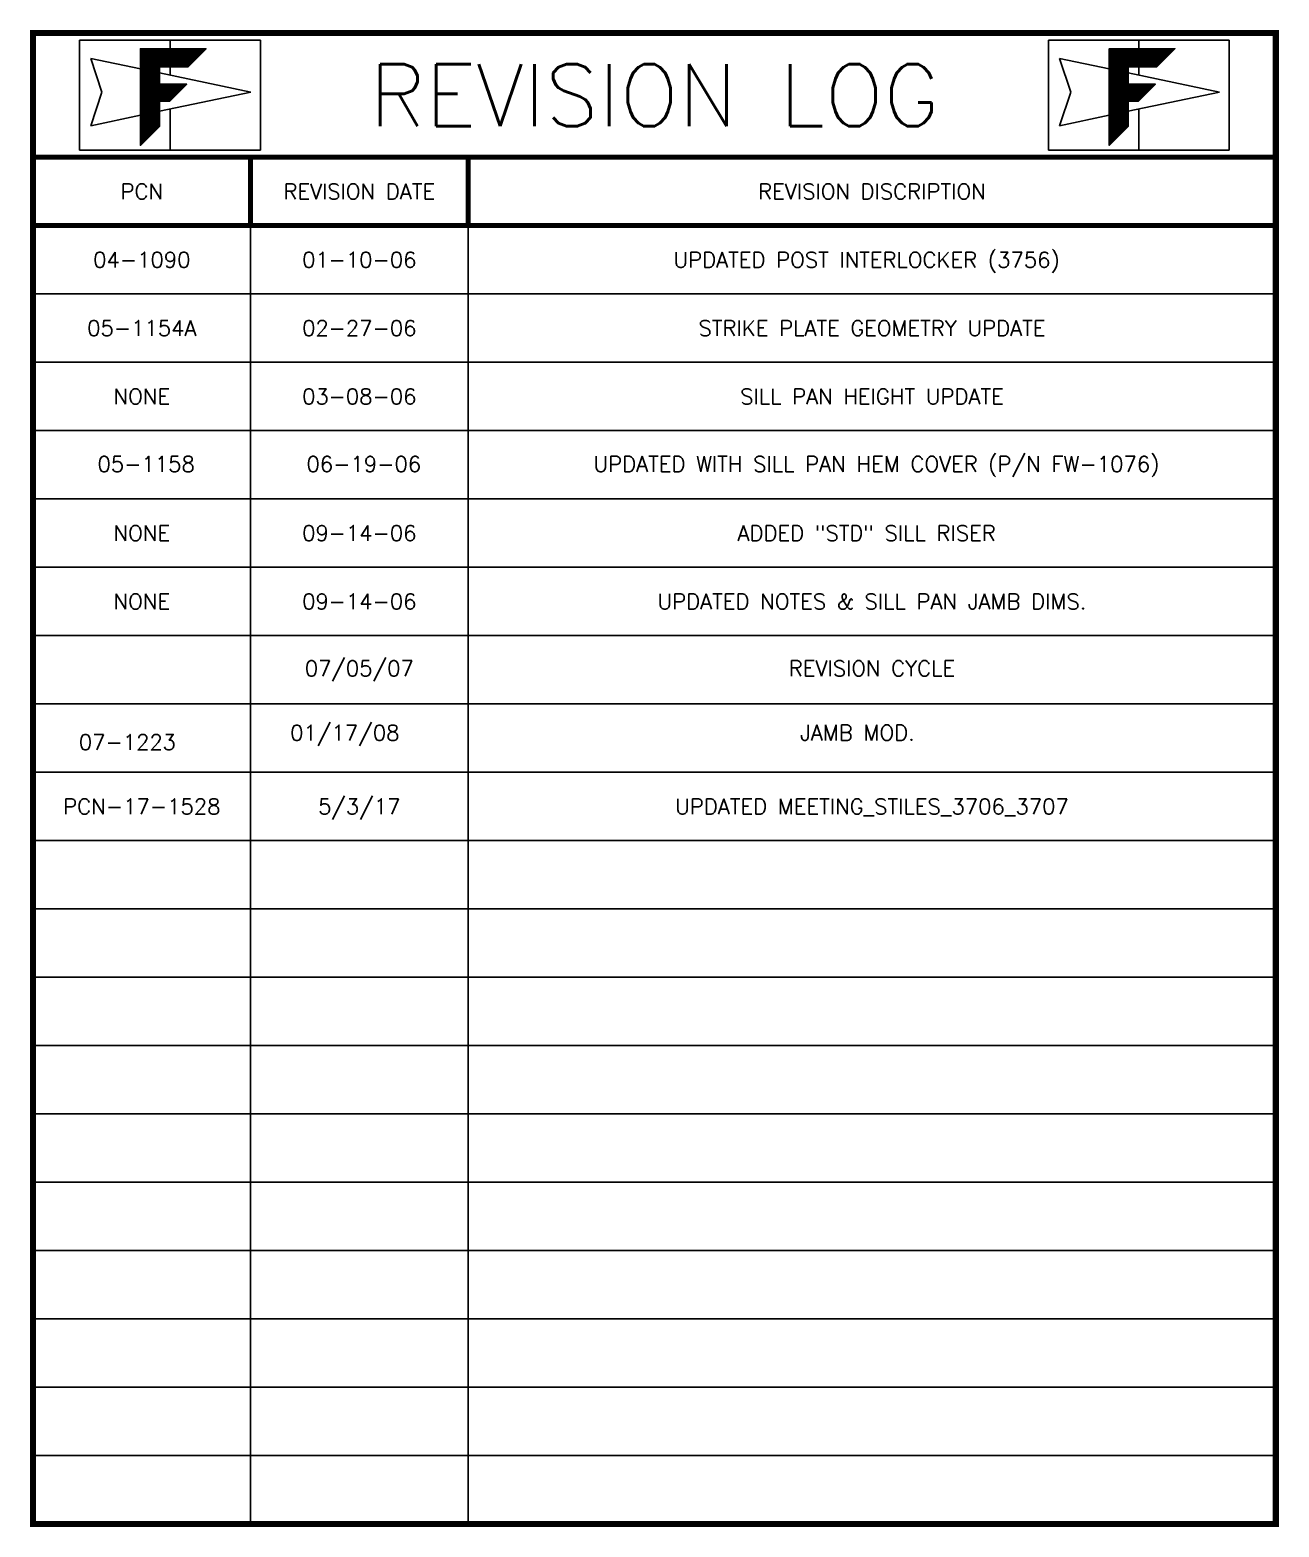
# Model space of a CAD drawing. Extents: x -91 to 134, y -79 to 25.
# Drawn here: x 16.89 to 36.99, y 0.55 to 24.65 of the extents above; entities that cross this region are included whole.
import ezdxf
from ezdxf.enums import TextEntityAlignment as Align

# ---------------------------------------------------------------- set-up
doc = ezdxf.new("R2010")
doc.units = 0
doc.header["$LTSCALE"] = 0.25
doc.header["$MEASUREMENT"] = 0
doc.layers.get('0').update_dxf_attribs({"linetype": 'CONTINUOUS'})
doc.layers.add('REVISION LOG', color=7, linetype='CONTINUOUS')
doc.styles.get("Standard").update_dxf_attribs({"font": 'simplex.shx'})

# ---------------------------------------------------------------- blocks, each defined once
blk = doc.blocks.new('*X13')
at = {"color": 0}
for p, q in [((7.2329, 10.2346), (7.4628, 10.4645)), ((7.2329, 10.2452), (7.4522, 10.4645)), ((7.2329, 10.2558), (7.4416, 10.4645)), ((7.2329, 10.2664), (7.431, 10.4645)), ((7.2329, 10.277), (7.4204, 10.4645)), ((7.2329, 10.2876), (7.4098, 10.4645)), ((7.2329, 10.2982), (7.3992, 10.4645)), ((7.2329, 10.3089), (7.3886, 10.4645)), ((7.2329, 10.3195), (7.378, 10.4645)), ((7.2329, 10.3301), (7.3674, 10.4645)), ((7.2329, 10.3407), (7.3568, 10.4645)), ((7.2329, 10.3513), (7.3462, 10.4645)), ((7.2329, 10.3619), (7.3356, 10.4645)), ((7.2329, 10.3725), (7.325, 10.4645)), ((7.2329, 10.3831), (7.3143, 10.4645)), ((7.2329, 10.3937), (7.3037, 10.4645)), ((7.2329, 10.4043), (7.2931, 10.4645)), ((7.2329, 10.4149), (7.2825, 10.4645)), ((7.2329, 10.4255), (7.2719, 10.4645)), ((7.2329, 10.4361), (7.2613, 10.4645)), ((7.2329, 10.4467), (7.2507, 10.4645)), ((7.2329, 10.4573), (7.2401, 10.4645)), ((7.3549, 10.3369), (7.2329, 10.4589)), ((7.3549, 10.3263), (7.2329, 10.4483)), ((7.3549, 10.3157), (7.2329, 10.4377)), ((7.3549, 10.3051), (7.2329, 10.4271)), ((7.3549, 10.2945), (7.2329, 10.4164)), ((7.3549, 10.3475), (7.2379, 10.4645)), ((7.3646, 10.3484), (7.2485, 10.4645)), ((7.3752, 10.3484), (7.2591, 10.4645)), ((7.3858, 10.3484), (7.2697, 10.4645)), ((7.3965, 10.3484), (7.2803, 10.4645)), ((7.4071, 10.3484), (7.2909, 10.4645)), ((7.4177, 10.3484), (7.3015, 10.4645)), ((7.4283, 10.3484), (7.3122, 10.4645)), ((7.4389, 10.3484), (7.3228, 10.4645)), ((7.4495, 10.3484), (7.3334, 10.4645)), ((7.4601, 10.3484), (7.344, 10.4645)), ((7.4707, 10.3484), (7.3546, 10.4645)), ((7.3573, 10.3484), (7.4734, 10.4645)), ((7.4813, 10.3484), (7.3652, 10.4645)), ((7.3679, 10.3484), (7.4841, 10.4645)), ((7.4919, 10.3484), (7.3758, 10.4645)), ((7.3785, 10.3484), (7.4947, 10.4645)), ((7.5025, 10.3484), (7.3864, 10.4645)), ((7.3892, 10.3484), (7.5053, 10.4645)), ((7.5131, 10.3484), (7.397, 10.4645)), ((7.3998, 10.3484), (7.5159, 10.4645)), ((7.5237, 10.3484), (7.4076, 10.4645)), ((7.4104, 10.3484), (7.5265, 10.4645)), ((7.5343, 10.3484), (7.4182, 10.4645)), ((7.421, 10.3484), (7.5371, 10.4645)), ((7.5422, 10.3511), (7.4288, 10.4645)), ((7.4316, 10.3484), (7.5477, 10.4645)), ((7.5476, 10.3564), (7.4394, 10.4645)), ((7.4422, 10.3484), (7.5583, 10.4645)), ((7.5529, 10.3617), (7.45, 10.4645)), ((7.4528, 10.3484), (7.5689, 10.4645)), ((7.5582, 10.367), (7.4606, 10.4645)), ((7.4634, 10.3484), (7.5795, 10.4645)), ((7.5635, 10.3723), (7.4713, 10.4645)), ((7.474, 10.3484), (7.5901, 10.4645)), ((7.5688, 10.3776), (7.4819, 10.4645)), ((7.4846, 10.3484), (7.6007, 10.4645)), ((7.5741, 10.3829), (7.4925, 10.4645)), ((7.4952, 10.3484), (7.6113, 10.4645)), ((7.5794, 10.3882), (7.5031, 10.4645)), ((7.5058, 10.3484), (7.6219, 10.4645)), ((7.5847, 10.3935), (7.5137, 10.4645)), ((7.5164, 10.3484), (7.6325, 10.4645)), ((7.59, 10.3988), (7.5243, 10.4645)), ((7.527, 10.3484), (7.6432, 10.4645)), ((7.5953, 10.4041), (7.5349, 10.4645)), ((7.5376, 10.3484), (7.6538, 10.4645)), ((7.6006, 10.4094), (7.5455, 10.4645)), ((7.6059, 10.4147), (7.5561, 10.4645)), ((7.6112, 10.42), (7.5667, 10.4645)), ((7.6165, 10.4253), (7.5773, 10.4645)), ((7.6218, 10.4306), (7.5879, 10.4645)), ((7.6271, 10.4359), (7.5985, 10.4645)), ((7.6324, 10.4412), (7.6091, 10.4645)), ((7.6377, 10.4465), (7.6197, 10.4645)), ((7.643, 10.4519), (7.6304, 10.4645)), ((7.6483, 10.4572), (7.641, 10.4645)), ((7.6536, 10.4625), (7.6516, 10.4645)), ((7.3549, 10.2839), (7.2329, 10.4058)), ((7.3549, 10.2733), (7.2329, 10.3952)), ((7.3549, 10.2627), (7.2329, 10.3846)), ((7.3549, 10.2521), (7.2329, 10.374)), ((7.3549, 10.2415), (7.2329, 10.3634)), ((7.4404, 10.1454), (7.2329, 10.3528)), ((7.2329, 10.224), (7.3549, 10.3459)), ((7.4351, 10.1401), (7.2329, 10.3422)), ((7.2329, 10.2134), (7.3549, 10.3353)), ((7.4298, 10.1348), (7.2329, 10.3316)), ((7.2329, 10.2028), (7.3549, 10.3247)), ((7.4245, 10.1295), (7.2329, 10.321)), ((7.2329, 10.1922), (7.3549, 10.3141)), ((7.4159, 10.1274), (7.2329, 10.3104)), ((7.2329, 10.1816), (7.3549, 10.3035)), ((7.4053, 10.1274), (7.2329, 10.2998)), ((7.2329, 10.171), (7.3549, 10.2929)), ((7.3947, 10.1274), (7.2329, 10.2892)), ((7.2329, 10.1604), (7.3549, 10.2823)), ((7.3841, 10.1274), (7.2329, 10.2786)), ((7.2329, 10.1498), (7.3549, 10.2717)), ((7.3735, 10.1274), (7.2329, 10.268)), ((7.2329, 10.1391), (7.3549, 10.2611)), ((7.3629, 10.1274), (7.2329, 10.2574)), ((7.2329, 10.1285), (7.3549, 10.2505)), ((7.3549, 10.1248), (7.2329, 10.2467)), ((7.2329, 10.1179), (7.3549, 10.2399)), ((7.3549, 10.1142), (7.2329, 10.2361)), ((7.2329, 10.0119), (7.4571, 10.236)), ((7.2329, 10.0225), (7.4465, 10.236)), ((7.2329, 10.0331), (7.4359, 10.236)), ((7.2329, 10.0437), (7.4253, 10.236)), ((7.2329, 10.0543), (7.4147, 10.236)), ((7.2329, 10.0649), (7.4041, 10.236)), ((7.2329, 10.0755), (7.3935, 10.236)), ((7.2329, 10.0861), (7.3828, 10.236)), ((7.2329, 10.0967), (7.3722, 10.236)), ((7.2329, 10.1073), (7.3616, 10.236)), ((7.3549, 10.1036), (7.2329, 10.2255)), ((7.3591, 10.1274), (7.4677, 10.236)), ((7.4457, 10.1507), (7.3603, 10.236)), ((7.3697, 10.1274), (7.4783, 10.236)), ((7.451, 10.156), (7.3709, 10.236)), ((7.3803, 10.1274), (7.4889, 10.236)), ((7.4563, 10.1613), (7.3815, 10.236)), ((7.3909, 10.1274), (7.4995, 10.236)), ((7.4616, 10.1666), (7.3921, 10.236)), ((7.4015, 10.1274), (7.5101, 10.236)), ((7.4669, 10.1719), (7.4028, 10.236)), ((7.4121, 10.1274), (7.5207, 10.236)), ((7.4722, 10.1772), (7.4134, 10.236)), ((7.4775, 10.1825), (7.424, 10.236)), ((7.4828, 10.1878), (7.4346, 10.236)), ((7.4881, 10.1931), (7.4452, 10.236)), ((7.4934, 10.1984), (7.4558, 10.236)), ((7.4987, 10.2037), (7.4664, 10.236)), ((7.504, 10.209), (7.477, 10.236)), ((7.5093, 10.2143), (7.4876, 10.236)), ((7.5146, 10.2196), (7.4982, 10.236)), ((7.5199, 10.2249), (7.5088, 10.236)), ((7.5252, 10.2302), (7.5194, 10.236)), ((7.5305, 10.2355), (7.53, 10.236)), ((7.3549, 10.093), (7.2329, 10.2149)), ((7.3549, 10.0824), (7.2329, 10.2043)), ((7.3549, 10.0718), (7.2329, 10.1937)), ((7.3549, 10.0612), (7.2329, 10.1831)), ((7.3549, 10.0506), (7.2329, 10.1725)), ((7.3549, 10.0399), (7.2329, 10.1619)), ((7.3549, 10.0293), (7.2329, 10.1513)), ((7.3549, 10.0187), (7.2329, 10.1407)), ((7.3549, 10.0081), (7.2329, 10.1301)), ((7.2329, 10.0013), (7.3549, 10.1232)), ((7.3549, 9.9975), (7.2329, 10.1195)), ((7.2329, 9.9907), (7.3549, 10.1126)), ((7.3549, 9.9869), (7.2329, 10.1089)), ((7.2329, 9.98), (7.3549, 10.102)), ((7.3549, 9.9763), (7.2329, 10.0983)), ((7.2329, 9.9694), (7.3549, 10.0914)), ((7.3549, 9.9657), (7.2329, 10.0876)), ((7.2329, 9.9588), (7.3549, 10.0808)), ((7.3501, 9.9599), (7.2329, 10.077)), ((7.2329, 9.9482), (7.3549, 10.0702)), ((7.3448, 9.9546), (7.2329, 10.0664)), ((7.2329, 9.9376), (7.3549, 10.0596)), ((7.3395, 9.9493), (7.2329, 10.0558)), ((7.2329, 9.927), (7.3549, 10.049)), ((7.3342, 9.944), (7.2329, 10.0452)), ((7.2329, 9.9164), (7.3549, 10.0383)), ((7.3289, 9.9387), (7.2329, 10.0346)), ((7.2329, 9.9058), (7.3549, 10.0277)), ((7.3236, 9.9334), (7.2329, 10.024)), ((7.2329, 9.8952), (7.3549, 10.0171)), ((7.3183, 9.9281), (7.2329, 10.0134)), ((7.2329, 9.8846), (7.3549, 10.0065)), ((7.313, 9.9228), (7.2329, 10.0028)), ((7.2329, 9.874), (7.3549, 9.9959)), ((7.3077, 9.9175), (7.2329, 9.9922)), ((7.2329, 9.8634), (7.3549, 9.9853)), ((7.3024, 9.9122), (7.2329, 9.9816)), ((7.2329, 9.8528), (7.3549, 9.9747)), ((7.2971, 9.9069), (7.2329, 9.971)), ((7.2918, 9.9015), (7.2329, 9.9604)), ((7.2865, 9.8962), (7.2329, 9.9498)), ((7.2811, 9.8909), (7.2329, 9.9392)), ((7.2758, 9.8856), (7.2329, 9.9285)), ((7.2705, 9.8803), (7.2329, 9.9179)), ((7.2652, 9.875), (7.2329, 9.9073)), ((7.2599, 9.8697), (7.2329, 9.8967)), ((7.2546, 9.8644), (7.2329, 9.8861)), ((7.2493, 9.8591), (7.2329, 9.8755)), ((7.244, 9.8538), (7.2329, 9.8649)), ((7.2387, 9.8485), (7.2329, 9.8543)), ((7.2334, 9.8432), (7.2329, 9.8437))]:
    blk.add_line(p, q, dxfattribs=at)

msp = doc.modelspace()

# ---------------------------------------------------------------- linework, layer by layer
at = {"layer": 'REVISION LOG', "color": 151}
for p, q in [((17.694, 24.483), (20.605, 24.483)), ((17.694, 24.483), (17.694, 22.713)), ((19.15, 24.483), (19.15, 24.345)), ((20.605, 24.483), (20.605, 22.713)), ((33.283, 24.483), (36.194, 24.483)), ((33.283, 24.483), (33.283, 22.713)), ((34.739, 24.483), (34.739, 24.345)), ((36.194, 24.483), (36.194, 22.713)), ((19.15, 24.055), (19.15, 23.921)), ((34.739, 24.055), (34.739, 23.921)), ((19.15, 23.375), (19.15, 22.713)), ((34.739, 23.375), (34.739, 22.713)), ((17.694, 22.713), (20.605, 22.713)), ((33.283, 22.713), (36.194, 22.713))]:
    msp.add_line(p, q, dxfattribs=at)
at = {"layer": 'REVISION LOG', "color": 1}
for p, q in [((18.672, 24.021), (17.873, 24.189)), ((17.873, 24.189), (18.053, 23.648)), ((34.261, 24.021), (33.462, 24.189)), ((33.462, 24.189), (33.642, 23.648)), ((20.446, 23.648), (18.977, 23.957)), ((36.035, 23.648), (34.566, 23.957)), ((18.053, 23.648), (17.873, 23.107)), ((20.446, 23.648), (18.977, 23.339)), ((33.642, 23.648), (33.462, 23.107)), ((36.035, 23.648), (34.566, 23.339)), ((18.672, 23.275), (17.873, 23.107)), ((34.261, 23.275), (33.462, 23.107))]:
    msp.add_line(p, q, dxfattribs=at)
at = {"layer": 'REVISION LOG'}
for p, q in [((23.944, 22.598), (23.944, 0.598)), ((20.444, 21.498), (20.444, 0.598)), ((16.944, 20.398), (36.944, 20.398)), ((16.944, 19.298), (36.944, 19.298)), ((16.944, 18.198), (36.944, 18.198)), ((16.944, 17.098), (36.944, 17.098)), ((16.944, 15.998), (36.944, 15.998)), ((16.944, 14.898), (36.944, 14.898)), ((16.944, 13.798), (36.944, 13.798)), ((16.944, 12.698), (36.944, 12.698)), ((16.944, 11.598), (36.944, 11.598)), ((16.944, 10.498), (36.944, 10.498)), ((16.944, 9.398), (36.944, 9.398)), ((16.944, 8.298), (36.944, 8.298)), ((16.944, 7.198), (36.944, 7.198)), ((16.944, 6.098), (36.944, 6.098)), ((16.944, 4.998), (36.944, 4.998)), ((16.944, 3.898), (36.944, 3.898)), ((16.944, 2.798), (36.944, 2.798)), ((16.944, 1.698), (36.944, 1.698))]:
    msp.add_line(p, q, dxfattribs=at)
at = {"layer": 'REVISION LOG', "const_width": 0.1}
msp.add_lwpolyline([(36.944, 0.598), (36.944, 24.598), (16.944, 24.598), (16.944, 0.598), (36.944, 0.598), (36.944, 0.598)], close=True, dxfattribs=at)
at = {"layer": 'REVISION LOG', "color": 151}
for points in [[(18.977, 23.095), (18.977, 23.502), (19.146, 23.502), (18.977, 23.502), (18.977, 23.095), (18.672, 22.79), (18.672, 24.345), (19.729, 24.345), (19.439, 24.055), (18.977, 24.055), (18.977, 23.774), (19.417, 23.774), (18.977, 23.774), (18.977, 24.055), (19.439, 24.055), (19.729, 24.345), (18.672, 24.345), (18.672, 22.79), (18.977, 23.095), (18.977, 23.502), (19.146, 23.502), (19.417, 23.774), (18.977, 23.774), (18.977, 24.055), (19.439, 24.055), (19.729, 24.345), (18.672, 24.345), (18.672, 22.79)], [(34.566, 23.095), (34.566, 23.502), (34.735, 23.502), (34.566, 23.502), (34.566, 23.095), (34.261, 22.79), (34.261, 24.345), (35.318, 24.345), (35.027, 24.055), (34.566, 24.055), (34.566, 23.774), (35.006, 23.774), (34.566, 23.774), (34.566, 24.055), (35.027, 24.055), (35.318, 24.345), (34.261, 24.345), (34.261, 22.79), (34.566, 23.095), (34.566, 23.502), (34.735, 23.502), (35.006, 23.774), (34.566, 23.774), (34.566, 24.055), (35.027, 24.055), (35.318, 24.345), (34.261, 24.345), (34.261, 22.79)]]:
    msp.add_lwpolyline(points, close=True, dxfattribs=at)
at = {"layer": 'REVISION LOG', "const_width": 0.08}
for points in [[(16.944, 22.598), (36.944, 22.598)], [(20.444, 22.598), (20.444, 21.498)], [(23.944, 22.598), (23.944, 21.498)], [(16.944, 21.498), (36.944, 21.498)]]:
    msp.add_lwpolyline(points, dxfattribs=at)

# ---------------------------------------------------------------- block references
at = {"layer": 'REVISION LOG', "color": 151, "xscale": 2.5, "yscale": 2.5, "zscale": 2.5}
for p in [(0.59, -1.816), (16.179, -1.816)]:
    msp.add_blockref('*X13', p, dxfattribs=at)

# ---------------------------------------------------------------- texts
at = {"layer": 'REVISION LOG'}
for s, height, p in [('REVISION LOG', 1, (26.944, 23.598)), ('PCN', 0.25, (18.694, 22.048)), ('REVISION DATE', 0.25, (22.194, 22.048)), ('REVISION DISCRIPTION', 0.25, (30.444, 22.048)), ('04-1090', 0.25, (18.694, 20.948)), ('01-10-06', 0.25, (22.194, 20.948)), ('UPDATED POST INTERLOCKER (3756) ', 0.25, (30.444, 20.948)), ('05-1154A', 0.25, (18.694, 19.848)), ('02-27-06', 0.25, (22.194, 19.848)), ('STRIKE PLATE GEOMETRY UPDATE', 0.25, (30.444, 19.848)), ('NONE', 0.25, (18.694, 18.748)), ('03-08-06', 0.25, (22.194, 18.748)), ('SILL PAN HEIGHT UPDATE', 0.25, (30.444, 18.748)), ('05-1158', 0.25, (18.766, 17.66)), ('06-19-06', 0.25, (22.266, 17.66)), ('UPDATED WITH SILL PAN HEM COVER (P/N FW-1076)', 0.25, (30.516, 17.66)), ('NONE', 0.25, (18.694, 16.548)), ('09-14-06', 0.25, (22.194, 16.548)), ('ADDED "STD" SILL RISER ', 0.25, (30.444, 16.548)), ('NONE', 0.25, (18.694, 15.448)), ('09-14-06', 0.25, (22.194, 15.448)), ('UPDATED NOTES & SILL PAN JAMB DIMS.', 0.25, (30.444, 15.448)), ('07/05/07', 0.25, (22.194, 14.371)), ('REVISION CYCLE', 0.25, (30.444, 14.371)), ('01/17/08', 0.25, (21.962, 13.333)), ('07-1223', 0.25, (18.462, 13.183)), ('JAMB MOD.', 0.25, (30.212, 13.335)), ('5/3/17', 0.25, (22.194, 12.148)), ('PCN-17-1528', 0.25, (18.694, 12.148)), ('UPDATED MEETING_STILES_3706_3707', 0.25, (30.444, 12.148))]:
    msp.add_text(s, height=height, dxfattribs=at).set_placement(p, align=Align.MIDDLE_CENTER)

doc.saveas('drawing.dxf')
